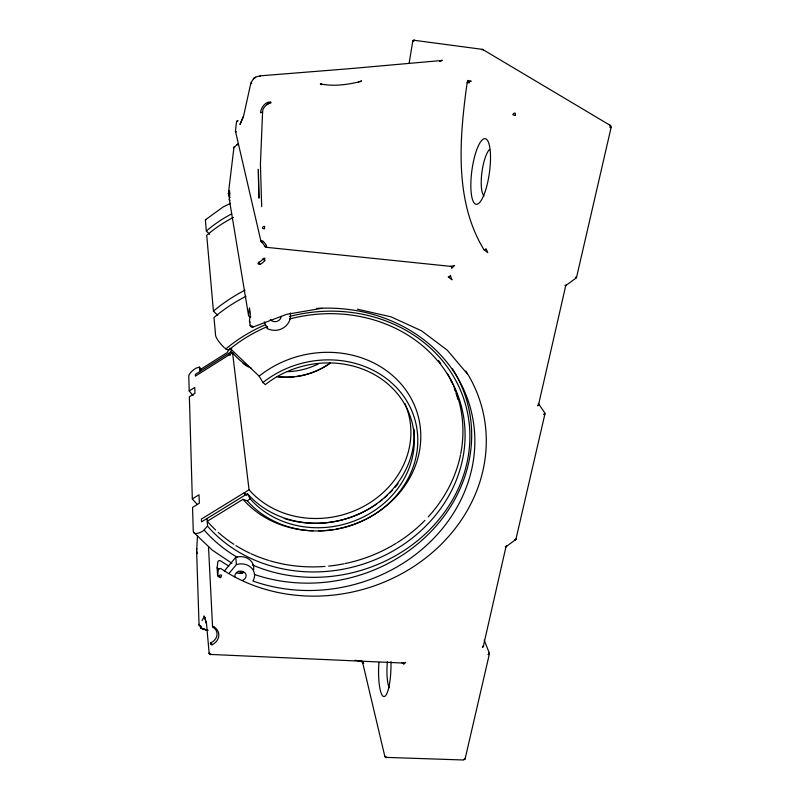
<?xml version="1.0" encoding="UTF-8"?>
<svg xmlns="http://www.w3.org/2000/svg" width="800" height="800" viewBox="0 0 800 800"><rect width="100%" height="100%" fill="white"/><g stroke="black" fill="none" stroke-linecap="round" stroke-linejoin="round"><path stroke-width="1.2" d="M208.11 630.29L201.44 628.28L199.06 625.09L196.6 550.56L197.53 535.51M199.06 625.09L199.11 624.27A1.47 1.39 6.2 0 0 200.52 625.73L201.64 628.18L205.68 629.84M262.56 112.41A1.75 0.69 5.1 0 0 260.62 112.86C260.59 107.72 266.01 100.86 270.88 102.14C267.93 103.82 262.1 107.06 262.56 112.41L260.42 164.23L261.68 206.66M538.65 404.26L538.61 403.89A1.78 1.54 -30.9 0 0 538.84 405.06L537.55 405.79L538.65 404.26L565.62 286.22L564.92 285.4L566.35 285.14L575.89 278.19L575.36 277.31L576.62 277.05L611.13 127.4A2.01 1.78 -52.7 0 0 609.75 125.25A1.98 0.71 -79.8 0 1 609.96 127.55L611.23 127.49M229.1 194.84A1.34 1.31 3.7 0 1 228.39 193.54L233.9 147.77M236.15 131.58L235.93 132.07A1.37 1.36 34.6 0 1 235.47 130.89L236.52 121.75A1.38 1.37 50.2 0 1 238.01 120.61L237.88 121.06M264.72 260.63L264.82 258.22A1.92 1.83 -10.1 0 0 263.09 258.93A12.84 12.3 -7.5 0 1 258.97 262.24A1.92 1.83 -9.1 0 0 257.96 263.66A1.92 0.57 7.6 0 0 259.99 264.44A14.79 14.17 -7.5 0 0 264.72 260.63L263.09 258.93M220.68 577.76A172.61 152.93 -14.9 0 1 217.6 575.81L217.11 567.85L217.85 561.91A1.69 1.44 -7.3 0 1 220.61 560.86A161.9 143.81 -14.9 0 0 228.75 566M217.6 575.81L218.35 569.82A1.71 1.45 -7.4 0 1 221.14 568.75A163.8 145.11 -14.9 0 0 428.14 556.05A163.8 145.11 -14.9 0 0 465.86 371.09M483.43 645.92L483.42 645.47A1.61 1.3 -20.6 0 0 483.66 646.44L482.39 647.45L483.43 645.92L505.94 546.88A1.68 1.4 -23.8 0 1 506.65 545.89M266.59 245.95L266.27 247.31A1.93 1.85 -10.6 0 1 264.71 246.18A12.84 12.3 -7.5 0 0 261.51 242.07A1.93 1.86 -9.7 0 1 260.87 240.46A1.93 0.54 7.7 0 0 262.91 241.21A14.79 14.17 -7.5 0 1 266.59 245.95A1.92 0.57 -25.3 0 1 264.71 246.18M467.15 82.63L469.24 82.74A1.76 1.64 -59.4 0 1 471.2 81.24L467.73 80.48L467.15 82.63C459.57 137.38 453.82 200.67 484.07 249.85L487.76 252.58L486.07 248.71A1.9 1.73 -39.2 0 1 484.07 249.85M233.54 147.93A1.36 1.35 18.4 0 1 234.26 146.9L234.26 146.86A9.14 9.03 27.8 0 0 237.16 144.49A1.36 1.35 18.8 0 1 238.39 143.99L238.26 144.4M409.15 63.11L412.76 41.18L413.52 41.18M350.6 68.61L260.1 75.85L256.53 76.75L253.59 78.66L250.94 82.68L243.62 115.86M413.86 41.22L414.01 40.54M363.76 663.35A1.4 1.14 -15 0 1 362.6 662.13L362.65 661.92A1.4 0.85 12.2 0 0 362.11 661.27M251.31 368.25A70.57 66.08 -13.6 0 1 232.56 352.7L195.41 376.11L195.34 374.4L230.89 352L231.66 348.52M465.15 758.7L489.41 653.86M515.95 539.17L544.91 414.05M506.69 546.05L505.29 546.7L506.01 547.12M566.35 285.14L566.3 284.95A1.87 1.65 -39.3 0 0 565.52 286.12L565.62 286.22M210.73 654.75L210.87 654.07A1.67 1.01 5.4 0 1 209.15 652.98A1.68 1.39 -7.7 0 0 210.65 654.44L402.66 663.03L405.62 662.48L403.74 664.2L403.24 663.75A1.62 1.31 -17.7 0 0 402.31 662.75M228.39 193.54L229.32 193.32M481.94 49.87L482.35 49.35A1.42 1.31 -62.8 0 1 483.2 49.88M237.16 144.49L237.9 144.83M414.1 40.28L482.35 49.35M202.07 620.58L203.6 617.73L205.06 617.29M439.64 61.24L442.29 60.27A1.59 1.49 -63.5 0 0 440.65 61.23M360.6 81.72L361.48 80.81L358.37 82.1L358.94 81.95C346.43 84.8 332.96 86.61 320.32 83.86L321.99 84.41L320.74 83.94L321.49 84.75M229.73 348.55L227.05 352.67L199.59 369.98M197.35 504.45A152.58 137.34 -14.7 0 1 192.32 498.92L199.01 494.79L199.35 503.22L192.57 507.4L193.25 531.05A11.44 4.82 -39.1 0 0 202.88 531.07L207.52 526.14L207.13 518.44M224.39 570.97L235.77 557.31A14.02 11.9 -8.6 0 1 253.61 569.69M229.52 572.82L236.42 564.55L235.77 557.31M260.1 75.85L260.25 76.48M262.91 241.21L261.51 242.07M386.38 757.78L386.64 757.22A1.57 1.03 14.5 0 1 384.86 756.1A1.56 1.22 -15.2 0 0 386.13 757.39L463.66 760L463.97 759.44A1.57 1 17.8 0 0 465.11 758.42A1.54 1.19 -18.1 0 1 463.73 759.58M205.54 219.73L223.03 207.04L230.64 203.3M215.64 530A142.98 127.28 -14.9 0 1 207.27 521.27L243.03 499.32L247.3 500.84L250.13 498.79A91.96 81.7 -14.9 0 0 378.92 507.4A91.96 81.7 -14.9 0 0 394.5 390.36A91.96 81.7 -14.9 0 0 265.33 384.6L262.94 382.53L259.12 376.14L229.8 348.15M506.54 546.32L515.19 539.94A1.68 1.4 -24.4 0 0 515.89 538.94A1.7 0.79 14.3 0 1 514.73 539.71L515.29 540.23M193.08 395.47A126.19 117.82 -13.7 0 1 189.2 390.97L194.75 387.48L194.98 393.26L189.37 396.78L192.32 498.92M404.94 403.6A90.64 80.79 -14.8 0 1 364.54 505.91A90.64 80.79 -14.8 0 1 249.05 489.79L201.41 519.06L201.53 521.88L247.46 493.67A93.34 83.12 -14.9 0 0 353.69 516.2A93.34 83.12 -14.9 0 0 413.98 429.28M236.52 121.75L237.12 121.66M252.95 327.07L252.95 326.95A1.88 1.75 -8.2 0 1 250.24 325.23A1.88 0.65 7.3 0 0 252.22 326.07L252.95 327.07L286.53 314.36L321.9 308.31M267.16 104.22L271.02 102.82M200.99 369A108.94 102.27 -13.5 0 1 199.45 367.14L195.81 368.23A8.69 2.87 -36.4 0 0 188.77 376.11L189.2 390.97M351.13 68.55L440.15 60.63M355.06 660.28L361.09 661.17M197.2 549.02L196.64 548.96M450.37 266.4L454.57 265.49L451.69 268.28A1.88 1.73 -35.3 0 0 450.22 266.32L266.27 247.31M575.89 278.19L575.74 278.08A1.87 1.65 -40.3 0 0 576.53 276.91L576.62 277.05M402.66 663.03L402.04 662.85M357.31 309.18L391.03 316.84L421.49 330.79L447.32 350.22L467.35 373.93M203.51 629.26L206.11 629.98M361.54 661.17L362.91 662.24M467.73 80.48L469.24 82.74M440.76 60.67L440.4 61.3M245.98 296.31A154.66 138.8 -14.7 0 0 214 317.53L215.58 335.37A12.06 2.76 47.7 0 0 224.43 347.83L228.45 350.25A144.06 128.02 -14.9 0 1 267.64 326.46M482.68 49.44L610.21 125.37M231.92 563.27L212.31 550.15L193.62 532.35M233.45 217.4A127.61 118.91 -13.8 0 0 206.72 235.31L213.44 311.17L217.7 315.28M234.26 146.86L234.67 147.5M206.12 219.77A9.2 1.56 47.2 0 0 205.38 220.15L206.34 231.04L209.62 234.31M538.33 403.43L544.61 412.7A1.77 1.52 -30.6 0 1 544.84 413.86A1.78 0.66 13 0 1 543.67 414.46A1.77 0.89 -35.9 0 0 544.61 412.7M362.6 662.13L361.05 661.6M200.48 626.33L201.64 628.18M212.04 644.79L211.18 642.59A11.31 9.34 -7.1 0 0 213.12 627.17A1.7 1.41 -7.5 0 1 212.54 625.97A1.69 0.98 5.7 0 0 214.27 627.04A13.02 10.75 -7.1 0 1 212.04 644.79A1.68 1 5.5 0 1 210.31 643.71A1.69 1.39 -7.5 0 1 211.18 642.59M259.99 264.44L258.97 262.24M247.46 493.67L250.13 498.79M412.76 41.18L412.78 41.22A1.43 1.35 -68.3 0 1 414.35 40M264.27 321.8L267.39 328.61A15.45 14.46 -11.5 0 0 283.96 327.53A15.45 14.46 -11.5 0 0 290.29 312.97M484.2 640.19L489.31 652.94M197.26 553.67L196.6 550.56M362.6 662.44L384.84 756.42M235.47 131.22L260.87 240.91M266.97 326.53L267.39 328.61M229.29 199.24L248.55 315.47M249.48 321.05L250.24 325.65M206.55 624.18L209.16 653.34M232.56 352.7L249.05 489.79M228.9 355.01L228.72 353.36A74.73 70.02 -13.6 0 0 230.33 355.25M244.66 495.39L244.35 492.67A96.31 85.85 -14.8 0 0 246.73 495.29M199.45 367.14L199.68 371.67M208.5 546.61L212.54 626.31M329.88 363.29A72.11 67.56 -13.6 0 1 296.75 376.38M294.29 376.69A72.11 67.56 -13.6 0 1 278.2 376.75M248.19 366.84A72.11 67.56 -13.6 0 1 243.13 363.49M232.44 353.81A72.11 67.56 -13.6 0 1 230.89 352M318.52 363.8A69.79 65.47 -13.5 0 1 287.3 371.68M289.36 316.51A148.57 131.94 -14.9 0 1 468.57 454.22A148.57 131.94 -14.9 0 1 252.45 564.96M237.33 557.34A148.57 131.94 -14.9 0 1 204.3 530.2M225.69 349.03A148.57 131.94 -14.9 0 1 265.33 324.75M289.64 318.96A144.06 128.02 -14.9 0 1 455.59 389.55A144.06 128.02 -14.9 0 1 391.19 552A144.06 128.02 -14.9 0 1 207.52 526.14M450.7 379.94A142.35 126.85 -14.8 0 1 451.71 382.12M454.45 388.77A142.35 126.85 -14.8 0 1 455.27 391.01M456.03 393.27A142.35 126.85 -14.8 0 1 457.81 399.22M330.41 362.96A70.57 66.08 -13.6 0 1 277.07 376.66M206.34 231.04A126.19 117.82 -13.7 0 1 231.7 213.87M213.44 311.17A152.58 137.34 -14.7 0 1 244.96 290.22M262.94 382.53A95.46 84.8 -14.9 0 1 397.14 388.26A95.46 84.8 -14.9 0 1 381.07 509.83A95.46 84.8 -14.9 0 1 247.3 500.84M453.5 385.68A142.98 127.28 -14.9 0 1 460.75 453.65M460.52 454.82A142.98 127.28 -14.9 0 1 428.21 516.91M424.89 520.41A142.98 127.28 -14.9 0 1 397.3 542.6M396.29 543.22A142.98 127.28 -14.9 0 1 345.24 563.53M344.07 563.77A142.98 127.28 -14.9 0 1 328.61 566.1M325.03 566.42A142.98 127.28 -14.9 0 1 269.71 560.73M268.59 560.39A142.98 127.28 -14.9 0 1 251.11 553.76M249.99 553.24A142.98 127.28 -14.9 0 1 235.89 545.59M233.83 544.28A142.98 127.28 -14.9 0 1 218.32 532.46M438.51 360.54A142.98 127.28 -14.9 0 1 440.75 363.5M447.47 373.76A142.98 127.28 -14.9 0 1 453.01 384.57M259.12 376.14A99.5 88.52 -14.9 0 1 412.35 400.78A99.5 88.52 -14.9 0 1 336.14 529.07M333.83 529.47A99.5 88.52 -14.9 0 1 318.72 530.85M312.91 530.83A99.5 88.52 -14.9 0 1 243.03 499.32M398.07 483.65A96.31 85.85 -14.8 0 1 394.97 487.44M392.51 490.19A96.31 85.85 -14.8 0 1 389.95 492.85M387.29 495.41A96.31 85.85 -14.8 0 1 384.51 497.88M382.6 499.48A96.31 85.85 -14.8 0 1 379.66 501.8M376.64 504A96.31 85.85 -14.8 0 1 299.88 522.16M298.74 521.98A96.31 85.85 -14.8 0 1 284.28 518.51M219.14 569.15A170.6 151.57 -14.9 0 1 217.11 567.85M250.08 322.12A1.86 1.74 -8 0 1 249.48 320.63L250.37 313.46L249.43 307.97L248.55 315.06A1.84 1.72 -7.8 0 0 250.8 316.9M483.94 195.98A24.48 6.69 -82.1 0 1 481.82 173.12A24.48 6.69 -82.1 0 1 489.59 149.37M390.97 661.66A28.22 6.16 -88.3 0 1 384.07 696.55A28.22 6.16 -88.3 0 1 378.92 662.53M389.29 687.8A20.88 4.67 -88.3 0 1 387.4 661.84M230.13 197.39A1.35 1.32 3.2 0 1 228.79 195.92L229.4 190.5L229.9 193.46L229.28 198.92A1.36 1.33 2.5 0 0 230.01 200.25M242.78 573.29A161.9 143.81 -14.9 0 1 238.38 571.2M250.56 84.16A1.55 1.05 12.6 0 1 251.72 83.28M214.27 627.04A1.73 0.66 -56.7 0 1 213.12 627.17M281.25 316.52A6.18 5.78 -11.5 0 1 270.28 319.62M234.89 576.91A5.67 4.8 -8.6 0 1 239.15 571.33A5.67 4.8 -8.6 0 1 245.83 574.19A5.67 4.8 -8.6 0 1 242.72 580.27M243.26 572.22A5.61 4.76 -8.6 0 1 236.47 572.61M452.45 368.79A156.26 138.87 -14.4 0 1 431.14 531.44A156.26 138.87 -14.4 0 1 254.45 574.48M316.48 308.44A157.95 140.02 -14.5 0 1 471.43 470.51A157.95 140.02 -14.5 0 1 252.93 581.01A14.17 11.99 -8.6 0 0 251.38 567.82A14.17 11.99 -8.6 0 0 236.42 564.55M258.46 179.45L258.93 198.15L258.36 169.33L258.46 179.45M264.61 226.93L264.48 228.81A1.94 0.52 7.7 0 1 262.42 228.06A1.94 1.87 -9.8 0 1 264.58 226.4L264.61 226.93M243.57 116.1L240.06 124.31L243.57 116.1M255.43 77.29L253.59 78.66L255.43 77.29M515.24 115.43L512.86 114.82A2.02 1.85 -54.6 0 1 515.12 113.1A2.01 0.57 -81.1 0 1 515.24 115.43M203.65 629.5L200.58 627.83L203.65 629.5M451.87 279.67L448.21 276.94A1.88 1.73 -34.6 0 0 450.34 275.36L451.87 279.67M204.92 617.78L204 615.95L206.55 623.88L204.92 617.78M220.54 577.37A1.75 0.63 -56.2 0 0 221.58 575.26A1.73 1.46 -7.5 0 0 218.76 576.34A1.72 0.93 6 0 0 220.54 577.37M484.49 193.46A33.09 8.83 -82.2 0 0 486.63 139.4A33.09 8.83 -82.2 0 0 470.91 181.57A33.09 8.83 -82.2 0 0 484.49 193.46M488.21 654.52A1.63 0.9 15.9 0 0 489.36 653.61A1.61 1.29 -20.5 0 0 489.13 652.65A1.61 1.01 -42.9 0 1 488.21 654.52"/></g></svg>
